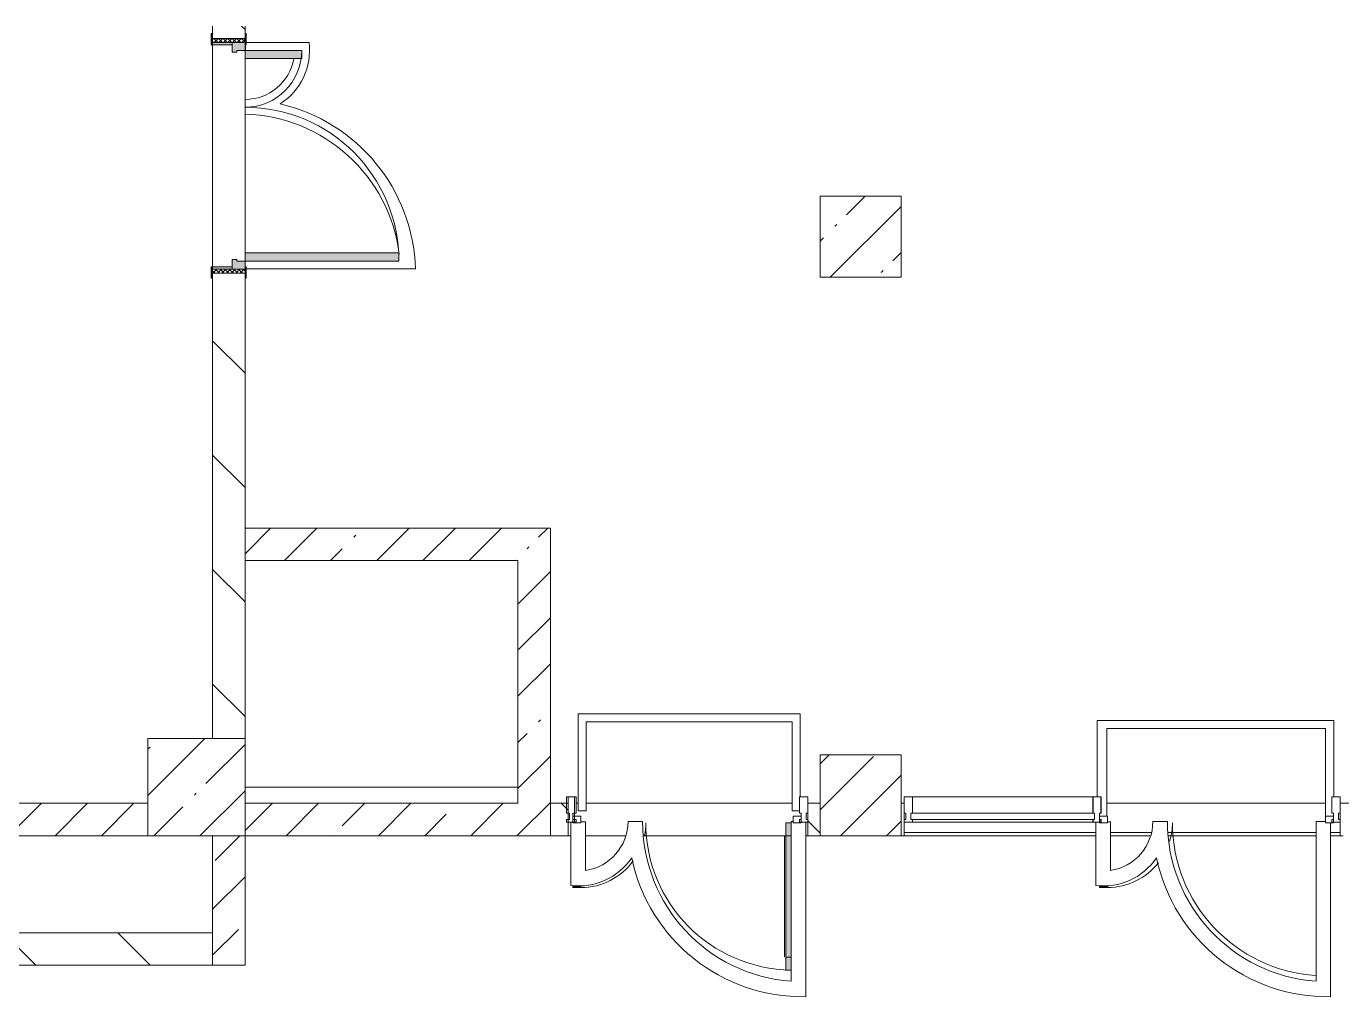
# Model space of a CAD drawing. Header units: millimetres. Extents: x 81609 to 272668, y -8553 to 29000.
# Drawn here: x 211068 to 219188, y 10705 to 16700 of the extents above; entities that cross this region are included whole.
import ezdxf

# ---------------------------------------------------------------- set-up
doc = ezdxf.new("R2010")
doc.units = ezdxf.units.MM
for name, color, linetype, lineweight, true_color in [('A-DETL-GENF-3', 7, 'Continuous', 5, 0xe2e2e2), ('A-DETL-GENF-5', 7, 'Continuous', 5, 0xaaaaaa), ('A-DOOR-4', 7, 'Continuous', 5, 0xe2e2e2), ('A-DOOR-5', 7, 'Continuous', 5, 0xaaaaaa), ('A-DOOR-FRAM-2', 7, 'Continuous', 5, 0xe2e2e2), ('A-DOOR-FRAM-4', 7, 'Continuous', 5, 0xaaaaaa), ('A-FLOR-1', 7, 'Continuous', 5, 0xaaaaaa)]:
    doc.layers.add(name, color=color, linetype=linetype, lineweight=lineweight, true_color=true_color)
for name, color, linetype, lineweight in [('A-GLAZ-CURT-2', 7, 'Continuous', 5), ('A-GLAZ-CWMG-2', 7, 'Continuous', 5), ('A-WALL', 7, 'Continuous', 9), ('I-WALL-3', 7, 'Continuous', 5), ('S-COLS-1', 7, 'Continuous', 5)]:
    doc.layers.add(name, color=color, linetype=linetype, lineweight=lineweight)
pattern_1 = [(135, (145658, 0), (-353.5534, -353.5534), [])]
pattern_2 = [(45, (145658, 0), (-285.1231, 285.1231), []), (45, (145943.1, 0), (-285.1231, 285.1231), [504.031, -100.806, 16.764, -84.042])]

# ---------------------------------------------------------------- blocks, each defined once
blk = doc.blocks.new('BSC_Колонна _Прямоугольная - 600х600-23205240-2_9_3_птичка')
at = {"layer": 'S-COLS-1'}
h = blk.add_hatch(dxfattribs=at)
h.set_pattern_fill('FP_66', color=256, style=0, pattern_type=2)
h.set_pattern_definition([(45, (-66460, -12000), (-285.1231, 285.1231), []), (45, (-66174.88, -12000), (-285.1231, 285.1231), [504.031, -100.806, 16.764, -84.042])])
h.paths.add_polyline_path([(-300, -300), (300, -300), (300, 300), (-300, 300)])
for p, q in [((300, 300), (-300, 300)), ((-300, 300), (-300, -300)), ((300, -300), (300, 300)), ((-300, -300), (300, -300))]:
    blk.add_line(p, q, dxfattribs=at)
blk = doc.blocks.new('110_Дверь_СКБ_2Ст - Д-6_л__ ДОО_Дв_1450x2100h_Дверь из раздевальной в коридор-V219-2_9_3_птичка')
at = {"layer": 'A-DOOR-4'}
for points in [[(662.5, 100), (662.5, 1050), (612.5, 1050), (612.5, 100)], [(-587.5, 100), (-587.5, 450), (-637.5, 450), (-637.5, 100)]]:
    blk.add_hatch(color=256, dxfattribs=at).paths.add_polyline_path(points)
h = blk.add_hatch(color=256, dxfattribs=at)
h.paths.add_polyline_path([(712.5, 100), (662.5, 100), (662.5, 50), (652.5, 50), (652.5, 20), (712.5, 20)])
h.paths.add_polyline_path([(-627.5, 20), (-627.5, 50), (-637.5, 50), (-637.5, 100), (-687.5, 100), (-687.5, 20)])
at = {"layer": 'A-DOOR-5'}
h = blk.add_hatch(dxfattribs=at)
h.set_pattern_fill('FP_17', color=256, style=0, pattern_type=2)
h.set_pattern_definition([(135, (1576.41, 164.685), (-14.14214, -14.14214), []), (225, (1576.41, 164.685), (14.14214, -14.14214), [])])
h.paths.add_polyline_path([(737.5, 100), (712.5, 100), (712.5, -100), (737.5, -100)])
at = {"layer": 'A-DOOR-FRAM-2'}
for points in [[(-672.5, 100), (-672.5, 108), (-742.5, 108), (-742.5, 100)], [(767.5, 100), (767.5, 108), (697.5, 108), (697.5, 100)], [(-672.5, 20), (-687.5, 20), (-687.5, -100), (-672.5, -94.3)], [(712.5, 20), (697.5, 20), (697.5, -100), (712.5, -100)], [(-672.5, -100), (-742.5, -100), (-742.5, -108), (-672.5, -108)], [(767.5, -108), (767.5, -100), (697.5, -100), (697.5, -108)]]:
    blk.add_hatch(color=256, dxfattribs=at).paths.add_polyline_path(points)
at = {"layer": 'A-DOOR-FRAM-4'}
h = blk.add_hatch(dxfattribs=at)
h.set_pattern_fill('FP_18', color=256, style=0, pattern_type=2)
h.set_pattern_definition([(45, (-546.384, 164.685), (-14.1421, 14.1421), []), (135, (-546.384, 164.685), (-14.1421, -14.1421), [])])
h.paths.add_polyline_path([(-687.5, -94.3), (-687.5, 100), (-712.5, 100), (-712.5, -100), (-687.5, -100)])
at = {"layer": 'A-DOOR-5'}
for p, q in [((662.5, 1050), (612.5, 1050)), ((612.5, 1050), (612.5, 100)), ((662.5, 100), (662.5, 1050)), ((-637.5, 450), (-637.5, 100)), ((-587.5, 450), (-637.5, 450)), ((-587.5, 100), (-587.5, 450)), ((-637.5, 100), (-587.5, 100)), ((612.5, 100), (662.5, 100))]:
    blk.add_line(p, q, dxfattribs=at)
for centre, radius, start, end in [((662.5, 100), 950, 90, 180), ((-637.5, 100), 350, 360, 90)]:
    blk.add_arc(centre, radius, start, end, dxfattribs=at)
at = {"layer": 'A-DOOR-FRAM-4'}
for p, q in [((-672.5, 108), (-742.5, 108)), ((-742.5, 108), (-742.5, 100)), ((-742.5, 100), (-672.5, 100)), ((-687.5, 100), (-712.5, 100)), ((-712.5, 100), (-712.5, -100)), ((-637.5, 100), (-687.5, 100)), ((-687.5, 100), (-687.5, 20)), ((-687.5, -100), (-687.5, 100)), ((-672.5, 100), (-672.5, 108)), ((-637.5, 50), (-637.5, 100)), ((662.5, 100), (662.5, 50)), ((712.5, 100), (662.5, 100)), ((767.5, 108), (697.5, 108)), ((697.5, 108), (697.5, 100)), ((697.5, 100), (767.5, 100)), ((712.5, 20), (712.5, 100)), ((737.5, 100), (712.5, 100)), ((712.5, 100), (712.5, -100)), ((737.5, -100), (737.5, 100)), ((767.5, 100), (767.5, 108)), ((-687.5, 20), (-627.5, 20)), ((-672.5, 20), (-687.5, 20)), ((-687.5, 20), (-687.5, -100)), ((-672.5, -100), (-672.5, 20)), ((-627.5, 50), (-637.5, 50)), ((-627.5, 20), (-627.5, 50)), ((662.5, 50), (652.5, 50)), ((652.5, 50), (652.5, 20)), ((652.5, 20), (712.5, 20)), ((712.5, 20), (697.5, 20)), ((697.5, 20), (697.5, -100)), ((712.5, -100), (712.5, 20)), ((-672.5, -100), (-742.5, -100)), ((-742.5, -100), (-742.5, -108)), ((-742.5, -108), (-672.5, -108)), ((-712.5, -100), (-687.5, -100)), ((-687.5, -100), (-672.5, -100)), ((-672.5, -108), (-672.5, -100)), ((697.5, -100), (712.5, -100)), ((767.5, -100), (697.5, -100)), ((697.5, -100), (697.5, -108)), ((697.5, -108), (767.5, -108)), ((712.5, -100), (737.5, -100)), ((767.5, -108), (767.5, -100))]:
    blk.add_line(p, q, dxfattribs=at)
blk = doc.blocks.new('BSC_Колонна _Прямоугольная - 500х500-V267-2_9_3_птичка')
at = {"layer": 'S-COLS-1'}
h = blk.add_hatch(dxfattribs=at)
h.set_pattern_fill('FP_112', color=256, style=0, pattern_type=2)
h.set_pattern_definition([(45, (-70560, -15400), (-285.1231, 285.1231), []), (45, (-70274.88, -15400), (-285.1231, 285.1231), [504.031, -100.806, 16.764, -84.042])])
h.paths.add_polyline_path([(-250, -250), (250, -250), (250, 250), (-250, 250)])
for p, q in [((250, 250), (-250, 250)), ((-250, 250), (-250, -250)), ((250, -250), (250, 250)), ((-250, -250), (250, -250))]:
    blk.add_line(p, q, dxfattribs=at)
blk = doc.blocks.new('Прямоугольный импост - Импост структурный с накладкой - 160мм Темный-33326475-2_9_3_птичка')
at = {"layer": 'A-GLAZ-CWMG-2'}
for p, q in [((-50, 40), (-50, 140)), ((-50, 140), (0, 140)), ((0, 140), (0, 40)), ((-40, 40), (-50, 40)), ((-50, -17), (-50, 0)), ((-50, 0), (-40, 0)), ((-40, 0), (-40, 40)), ((-10, 40), (-10, 0)), ((0, 40), (-10, 40)), ((-10, 0), (0, 0)), ((0, 0), (0, -17)), ((0, -17), (-50, -17))]:
    blk.add_line(p, q, dxfattribs=at)
blk = doc.blocks.new('Дверь_Витражная_остекление_ - ВВ-6 остекление-32274838-2_9_3_птичка')
at = {"layer": 'A-DETL-GENF-3'}
for points in [[(-610, 930), (-642.6, 930), (-642.6, 20), (-610, 20), (-610, 579)], [(705, 420), (660, 420), (660, 410.2), (705, 410.4)]]:
    blk.add_hatch(color=256, dxfattribs=at).paths.add_polyline_path(points)
at = {"layer": 'A-DETL-GENF-5'}
for p, q in [((-642.6, 930), (-610, 930)), ((-610, 930), (-642.6, 930)), ((-610, 930), (-610, 20)), ((-610, 20), (-610, 930)), ((-642.6, 850), (-610, 850)), ((-601, 850), (-601, 100)), ((705, 420), (660, 420)), ((660, 420), (660, 410.2)), ((705, 420), (660, 420)), ((660, 420), (660, 410.2)), ((705, 420), (705, 408.4)), ((705, 408.4), (705, 420)), ((-642.6, 100), (-610, 100)), ((-610, 20), (-642.6, 20)), ((-642.6, 20), (-610, 20))]:
    blk.add_line(p, q, dxfattribs=at)
at = {"layer": 'A-DOOR-5'}
for p, q in [((655, 420), (655, 410.4)), ((-655, 20), (-705, 20)), ((-705, 20), (-705, -20)), ((-655, -20), (-655, 20)), ((705, 20), (655, 20)), ((655, 20), (655, -20)), ((705, -20), (705, 20)), ((-705, -20), (-655, -20)), ((655, -20), (705, -20))]:
    blk.add_line(p, q, dxfattribs=at)
for centre, radius, start, end in [((-655, 20), 910, 360, 89.20859), ((655, 20), 400, 90, 143.87233), ((655, 20), 400, 168.59224, 180)]:
    blk.add_arc(centre, radius, start, end, dxfattribs=at)
blk = doc.blocks.new('Прямоугольный импост - Импост структурный с накладкой - 160мм Темный-33326241-2_9_3_птичка')
at = {"layer": 'A-GLAZ-CWMG-2'}
for p, q in [((-25, 40), (-25, 140)), ((-25, 140), (25, 140)), ((25, 140), (25, 40)), ((-15, 40), (-25, 40)), ((-25, -17), (-25, 0)), ((-25, 0), (-15, 0)), ((-15, 0), (-15, 40)), ((15, 40), (15, 0)), ((25, 40), (15, 40)), ((15, 0), (25, 0)), ((25, 0), (25, -17)), ((25, -17), (-25, -17))]:
    blk.add_line(p, q, dxfattribs=at)
blk = doc.blocks.new('Прямоугольный импост - Импост структурный с накладкой - 160мм Темный-33326242-2_9_3_птичка')
at = {"layer": 'A-GLAZ-CWMG-2'}
for p, q in [((0, 140), (-50, 140)), ((-50, 140), (-50, 40)), ((0, 40), (0, 140)), ((-50, 40), (-40, 40)), ((-40, 0), (-50, 0)), ((-50, 0), (-50, -17)), ((-40, 40), (-40, 0)), ((-10, 0), (-10, 40)), ((-10, 40), (0, 40)), ((0, 0), (-10, 0)), ((0, -17), (0, 0)), ((-50, -17), (0, -17))]:
    blk.add_line(p, q, dxfattribs=at)
blk = doc.blocks.new('Прямоугольный импост - Импост структурный с накладкой - 160мм Темный-33326237-2_9_3_птичка')
at = {"layer": 'A-GLAZ-CWMG-2'}
for p, q in [((-50, 40), (-50, 140)), ((-50, 140), (0, 140)), ((0, 140), (0, 40)), ((-40, 40), (-50, 40)), ((-50, -17), (-50, 0)), ((-50, 0), (-40, 0)), ((-40, 0), (-40, 40)), ((-10, 40), (-10, 0)), ((0, 40), (-10, 40)), ((-10, 0), (0, 0)), ((0, 0), (0, -17)), ((0, -17), (-50, -17))]:
    blk.add_line(p, q, dxfattribs=at)
blk = doc.blocks.new('Дверь_Витражная_остекление_ - В-18-32468702-2_9_3_птичка')
at = {"layer": 'A-DETL-GENF-3'}
blk.add_hatch(color=256, dxfattribs=at).paths.add_polyline_path([(677.5, 420), (683.2, 410.4), (722.5, 410.4), (722.5, 420), (683.2, 420)])
at = {"layer": 'A-DETL-GENF-5'}
for p, q in [((722.5, 420), (677.5, 420)), ((677.5, 420), (677.5, 409.8)), ((722.5, 420), (677.5, 420)), ((677.5, 420), (677.5, 409.8)), ((722.5, 420), (722.5, 408.9)), ((722.5, 408.9), (722.5, 420))]:
    blk.add_line(p, q, dxfattribs=at)
at = {"layer": 'A-DOOR-5'}
for p, q in [((672.5, 420), (672.5, 409.2)), ((-672.5, 20), (-722.5, 20)), ((-722.5, 20), (-722.5, -20)), ((-672.5, -20), (-672.5, 20)), ((722.5, 20), (672.5, 20)), ((672.5, 20), (672.5, -20)), ((722.5, -20), (722.5, 20)), ((-722.5, -20), (-672.5, -20)), ((672.5, -20), (722.5, -20))]:
    blk.add_line(p, q, dxfattribs=at)
for centre, radius, start, end in [((-672.5, 20), 945, 360, 86.42063), ((672.5, 20), 400, 90, 141.82821), ((672.5, 20), 400, 163.22836, 180)]:
    blk.add_arc(centre, radius, start, end, dxfattribs=at)
blk = doc.blocks.new('Системная панель - Стекло - 40мм-32468815-2_9_3_птичка')
at = {"layer": 'A-GLAZ-CURT-2'}
for p, q in [((567, 0), (-567, 0)), ((-567, 0), (-567, -40)), ((567, -40), (567, 0)), ((-567, -40), (567, -40))]:
    blk.add_line(p, q, dxfattribs=at)
blk = doc.blocks.new('Прямоугольный импост - Импост структурный с накладкой - 160мм Темный-33326239-2_9_3_птичка')
at = {"layer": 'A-GLAZ-CWMG-2'}
for p, q in [((-25, 40), (-25, 140)), ((-25, 140), (25, 140)), ((25, 140), (25, 40)), ((-15, 40), (-25, 40)), ((-25, -17), (-25, 0)), ((-25, 0), (-15, 0)), ((-15, 0), (-15, 40)), ((15, 40), (15, 0)), ((25, 40), (15, 40)), ((15, 0), (25, 0)), ((25, 0), (25, -17)), ((25, -17), (-25, -17))]:
    blk.add_line(p, q, dxfattribs=at)
blk = doc.blocks.new('Прямоугольный импост - Импост структурный с накладкой - 160мм Темный-32468813-2_9_3_птичка')
at = {"layer": 'A-GLAZ-CWMG-2'}
for p, q in [((70880, 11940), (71994, 11940)), ((70880, 11783), (71994, 11783))]:
    blk.add_line(p, q, dxfattribs=at)

msp = doc.modelspace()

# ---------------------------------------------------------------- hatches: boundary and pattern name
at = {"layer": 'I-WALL-3'}
h = msp.add_hatch(dxfattribs=at)
h.set_pattern_fill('FP_79', color=256, style=0, pattern_type=2)
h.set_pattern_definition(pattern_1)
h.paths.add_polyline_path([(212218, 12300), (212418, 12300), (212418, 15175), (212218, 15175), (212218, 13534.8)])
h.paths.add_polyline_path([(212418, 16625), (212418, 16700), (212218, 16700), (212223.7, 16625)])
h.paths.add_polyline_path([(212280.1, 17300), (212418, 17300), (212418, 22700), (212218, 22700), (212218, 17300)])
h.paths.add_polyline_path([(212418, 23300), (212418, 24050), (212218, 24050), (212218, 23300)])
h.paths.add_polyline_path([(212418, 25950), (212418, 26500), (212218, 26500), (212218, 25950)])
h = msp.add_hatch(dxfattribs=at)
h.set_pattern_fill('FP_76', color=256, style=0, pattern_type=2)
h.set_pattern_definition(pattern_2)
h.paths.add_polyline_path([(214103, 13400), (214303, 13400), (214303, 13600), (212418, 13600), (212418, 13400), (213151.3, 13400)])
h = msp.add_hatch(dxfattribs=at)
h.set_pattern_fill('FP_76', color=256, style=0, pattern_type=2)
h.set_pattern_definition(pattern_2)
h.paths.add_polyline_path([(214103, 11700), (214303, 11700), (214303, 13400), (214103, 13400), (214103, 11799.5)])
h = msp.add_hatch(dxfattribs=at)
h.set_pattern_fill('FP_76', color=256, style=0, pattern_type=2)
h.set_pattern_definition(pattern_2)
h.paths.add_polyline_path([(201358, 11700), (205818, 11700), (205818, 11900), (200418, 11900), (200418, 11700), (201158, 11700)])
h.paths.add_polyline_path([(207586.1, 11700), (211818, 11700), (211818, 11900), (206418, 11900), (206418, 11700), (207018, 11700)])
h = msp.add_hatch(dxfattribs=at)
h.set_pattern_fill('FP_76', color=256, style=0, pattern_type=2)
h.set_pattern_definition(pattern_2)
h.paths.add_polyline_path([(213151.3, 11700), (214103, 11700), (214103, 11900), (212418, 11900), (212418, 11700)])
h = msp.add_hatch(dxfattribs=at)
h.set_pattern_fill('FP_79', color=256, style=0, pattern_type=2)
h.set_pattern_definition(pattern_1)
h.paths.add_polyline_path([(214303, 11700), (214412, 11700), (214412, 11900), (214303, 11900), (214303, 11799.5)])
h.paths.add_polyline_path([(221138, 11700), (221138, 11900), (219178, 11900), (219178, 11700), (220571.4, 11700)])
h.paths.add_polyline_path([(215968, 11700), (215968, 11900), (215892, 11900), (215892, 11700), (215933.8, 11700)])
h.paths.add_polyline_path([(216488, 11700), (216488, 11900), (216468, 11900), (216468, 11700)])
h = msp.add_hatch(dxfattribs=at)
h.set_pattern_fill('FP_76', color=256, style=0, pattern_type=2)
h.set_pattern_definition(pattern_2)
h.paths.add_polyline_path([(212218, 10900), (212418, 10900), (212418, 11700), (212218, 11700), (212218, 11100)])
h = msp.add_hatch(dxfattribs=at)
h.set_pattern_fill('FP_79', color=256, style=0, pattern_type=2)
h.set_pattern_definition(pattern_1)
h.paths.add_polyline_path([(212218, 10900), (212218, 11100), (207818, 11100), (207818, 10900), (209441.2, 10900)])
at = {"layer": 'S-COLS-1'}
h = msp.add_hatch(dxfattribs=at)
h.set_pattern_fill('FP_76', color=256, style=0, pattern_type=2)
h.set_pattern_definition(pattern_2)
h.paths.add_polyline_path([(215968, 11700), (216468, 11700), (216468, 12200), (215968, 12200), (215968, 11799.5)])

# ---------------------------------------------------------------- linework, layer by layer
at = {"layer": 'A-FLOR-1'}
for p, q in [((212421, 16585), (212421, 16550)), ((212814.1, 16600), (212426, 16600)), ((212418, 16248.1), (212418, 16158)), ((212426, 15201.1), (213470.4, 15201.1)), ((215844.8, 12453), (214474.8, 12453)), ((214474.8, 12453), (214474.8, 11853)), ((215844.8, 11940), (215844.8, 12453)), ((214524.8, 11853), (214524.8, 12403)), ((214524.8, 12403), (215794.8, 12403)), ((215794.8, 12403), (215794.8, 11853)), ((219138.5, 12412.4), (217678.7, 12412.4)), ((217678.7, 12412.4), (217678.7, 11940)), ((217738.7, 11820), (217738.7, 12362.4)), ((217738.7, 12362.4), (219088.5, 12362.4)), ((219088.5, 12362.4), (219088.5, 11820)), ((219138.5, 11940), (219138.5, 12412.4)), ((214103, 12000), (212418, 12000)), ((214430.4, 11783), (214430.4, 11392.1)), ((214474.8, 11853), (214524.8, 11853)), ((214519.9, 11785.1), (214492, 11785.1)), ((214519.9, 11485.1), (214519.9, 11785.1)), ((214872, 11788.1), (214782.3, 11788.1)), ((215802, 11788.1), (215789.6, 11788.1)), ((215789.6, 11788.1), (215789.6, 10800.5)), ((215794.8, 11853), (215842, 11853)), ((215879.4, 10705.4), (215879.4, 11783)), ((217670.4, 11783), (217670.4, 11392.1)), ((217759.9, 11785.1), (217743, 11785.1)), ((217759.9, 11485.1), (217759.9, 11785.1)), ((218112, 11788.1), (218022.3, 11788.1)), ((219088, 11788.1), (219029.6, 11788.1)), ((219029.6, 11788.1), (219029.6, 10800.5)), ((219119.4, 10705.4), (219119.4, 11780)), ((214430.4, 11700), (214412, 11700)), ((215892, 11700), (215879.4, 11700)), ((216488, 11720), (217670.4, 11720)), ((217670.4, 11700), (216488, 11700)), ((217759.9, 11720), (218014.1, 11720)), ((218115.6, 11720), (219029.6, 11720)), ((219119.4, 11720), (219178, 11720)), ((219178, 11700), (219119.4, 11700))]:
    msp.add_line(p, q, dxfattribs=at)
for centre, radius, start, end in [((212421.8, 16553.3), 395, 302.61833, 6.79242), ((212418, 16554.3), 306.2, 270, 349.74815), ((212391.8, 15169.3), 1079, 1.68848, 76.98917), ((212388, 15168.2), 990.3, 7.11312, 88.26401), ((214476.1, 11788.1), 306.2, 278.22053, 360), ((215862.2, 11788.1), 990.3, 180, 265.79425), ((217716.1, 11788.1), 306.2, 278.22053, 360), ((219102.2, 11788.1), 990.3, 180, 265.79425), ((214477.2, 11784.3), 395, 263.20758, 326.07537), ((215861.2, 11784.3), 1079, 191.7891, 270.96685), ((217717.2, 11784.3), 395, 263.20758, 326.07537), ((219101.2, 11784.3), 1079, 191.7891, 270.96685)]:
    msp.add_arc(centre, radius, start, end, dxfattribs=at)
at = {"layer": 'A-WALL'}
for p, q in [((214303, 11700), (214303, 11900)), ((212218, 10900), (212218, 11100))]:
    msp.add_line(p, q, dxfattribs=at)
at = {"layer": 'I-WALL-3'}
for p, q in [((212218, 16700), (212218, 16655)), ((212418, 16655), (212418, 16700)), ((212218, 15215), (212218, 16585)), ((212418, 16500), (212418, 16248.1)), ((212418, 16158), (212418, 15300)), ((212218, 15145), (212218, 12300)), ((212418, 12300), (212418, 15145)), ((214303, 13600), (212418, 13600)), ((214303, 11900), (214303, 13600)), ((212418, 13400), (214103, 13400)), ((214103, 13400), (214103, 11900)), ((211818, 11900), (206418, 11900)), ((214103, 11900), (212418, 11900)), ((214412, 11900), (214303, 11900)), ((214412, 11700), (214412, 11900)), ((214462, 11900), (214474.8, 11900)), ((214524.8, 11900), (215794.8, 11900)), ((215968, 11900), (215892, 11900)), ((215892, 11900), (215892, 11700)), ((215968, 11700), (215968, 11900)), ((216488, 11900), (216468, 11900)), ((216468, 11900), (216468, 11700)), ((216488, 11700), (216488, 11900)), ((217738.7, 11900), (219088.5, 11900)), ((221138, 11900), (219178, 11900)), ((219178, 11900), (219178, 11700)), ((210118, 11700), (211818, 11700)), ((212218, 11700), (212218, 11100)), ((212418, 10900), (212418, 11700)), ((212418, 11700), (214412, 11700)), ((214767.8, 11700), (214519.9, 11700)), ((215789.6, 11700), (214876.7, 11700)), ((215892, 11700), (215968, 11700)), ((216488, 11700), (216468, 11700)), ((218007.8, 11700), (217759.9, 11700)), ((219029.6, 11700), (218116.7, 11700)), ((219198, 11700), (219178, 11700)), ((212218, 11100), (210118, 11100)), ((207618, 10900), (212418, 10900))]:
    msp.add_line(p, q, dxfattribs=at)
at = {"layer": 'S-COLS-1'}
for p, q in [((216468, 12200), (215968, 12200)), ((215968, 12200), (215968, 11900)), ((216468, 11900), (216468, 12200)), ((215968, 11900), (215968, 11700)), ((216468, 11700), (216468, 11900)), ((215968, 11700), (216468, 11700))]:
    msp.add_line(p, q, dxfattribs=at)

# ---------------------------------------------------------------- block references
at = {"layer": 'A-DOOR-5'}
for name, p, rotation in [('110_Дверь_СКБ_2Ст - Д-6_л__ ДОО_Дв_1450x2100h_Дверь из раздевальной в коридор-V219-2_9_3_птичка', (212318, 15912.5), 269.9999999999999), ('Дверь_Витражная_остекление_ - ВВ-6 остекление-32274838-2_9_3_птичка', (215147, 11800), 180), ('Дверь_Витражная_остекление_ - В-18-32468702-2_9_3_птичка', (218415.5, 11800), 180)]:
    msp.add_blockref(name, p, dxfattribs=dict(at, rotation=rotation))
at = {"layer": 'A-GLAZ-CURT-2', "rotation": 180}
msp.add_blockref('Системная панель - Стекло - 40мм-32468815-2_9_3_птичка', (217095, 11800), dxfattribs=at)
at = {"layer": 'A-GLAZ-CWMG-2', "extrusion": (0, 0, -1)}
for name, p in [('Прямоугольный импост - Импост структурный с накладкой - 160мм Темный-33326241-2_9_3_птичка', (-214427, 11800)), ('Прямоугольный импост - Импост структурный с накладкой - 160мм Темный-33326475-2_9_3_птичка', (-214412, 11800)), ('Прямоугольный импост - Импост структурный с накладкой - 160мм Темный-33326237-2_9_3_птичка', (-216488, 11800)), ('Прямоугольный импост - Импост структурный с накладкой - 160мм Темный-33326239-2_9_3_птичка', (-217677, 11800)), ('Прямоугольный импост - Импост структурный с накладкой - 160мм Темный-33326241-2_9_3_птичка', (-217678, 11800))]:
    msp.add_blockref(name, p, dxfattribs=at)
at = {"layer": 'A-GLAZ-CWMG-2'}
for name, p in [('Прямоугольный импост - Импост структурный с накладкой - 160мм Темный-33326242-2_9_3_птичка', (215892, 11800)), ('Прямоугольный импост - Импост структурный с накладкой - 160мм Темный-32468813-2_9_3_птичка', (145658, 0)), ('Прямоугольный импост - Импост структурный с накладкой - 160мм Темный-33326242-2_9_3_птичка', (219178, 11800))]:
    msp.add_blockref(name, p, dxfattribs=at)
at = {"layer": 'S-COLS-1'}
for name, p in [('BSC_Колонна _Прямоугольная - 500х500-V267-2_9_3_птичка', (216218, 15400)), ('BSC_Колонна _Прямоугольная - 600х600-23205240-2_9_3_птичка', (212118, 12000))]:
    msp.add_blockref(name, p, dxfattribs=at)

doc.saveas('drawing.dxf')
